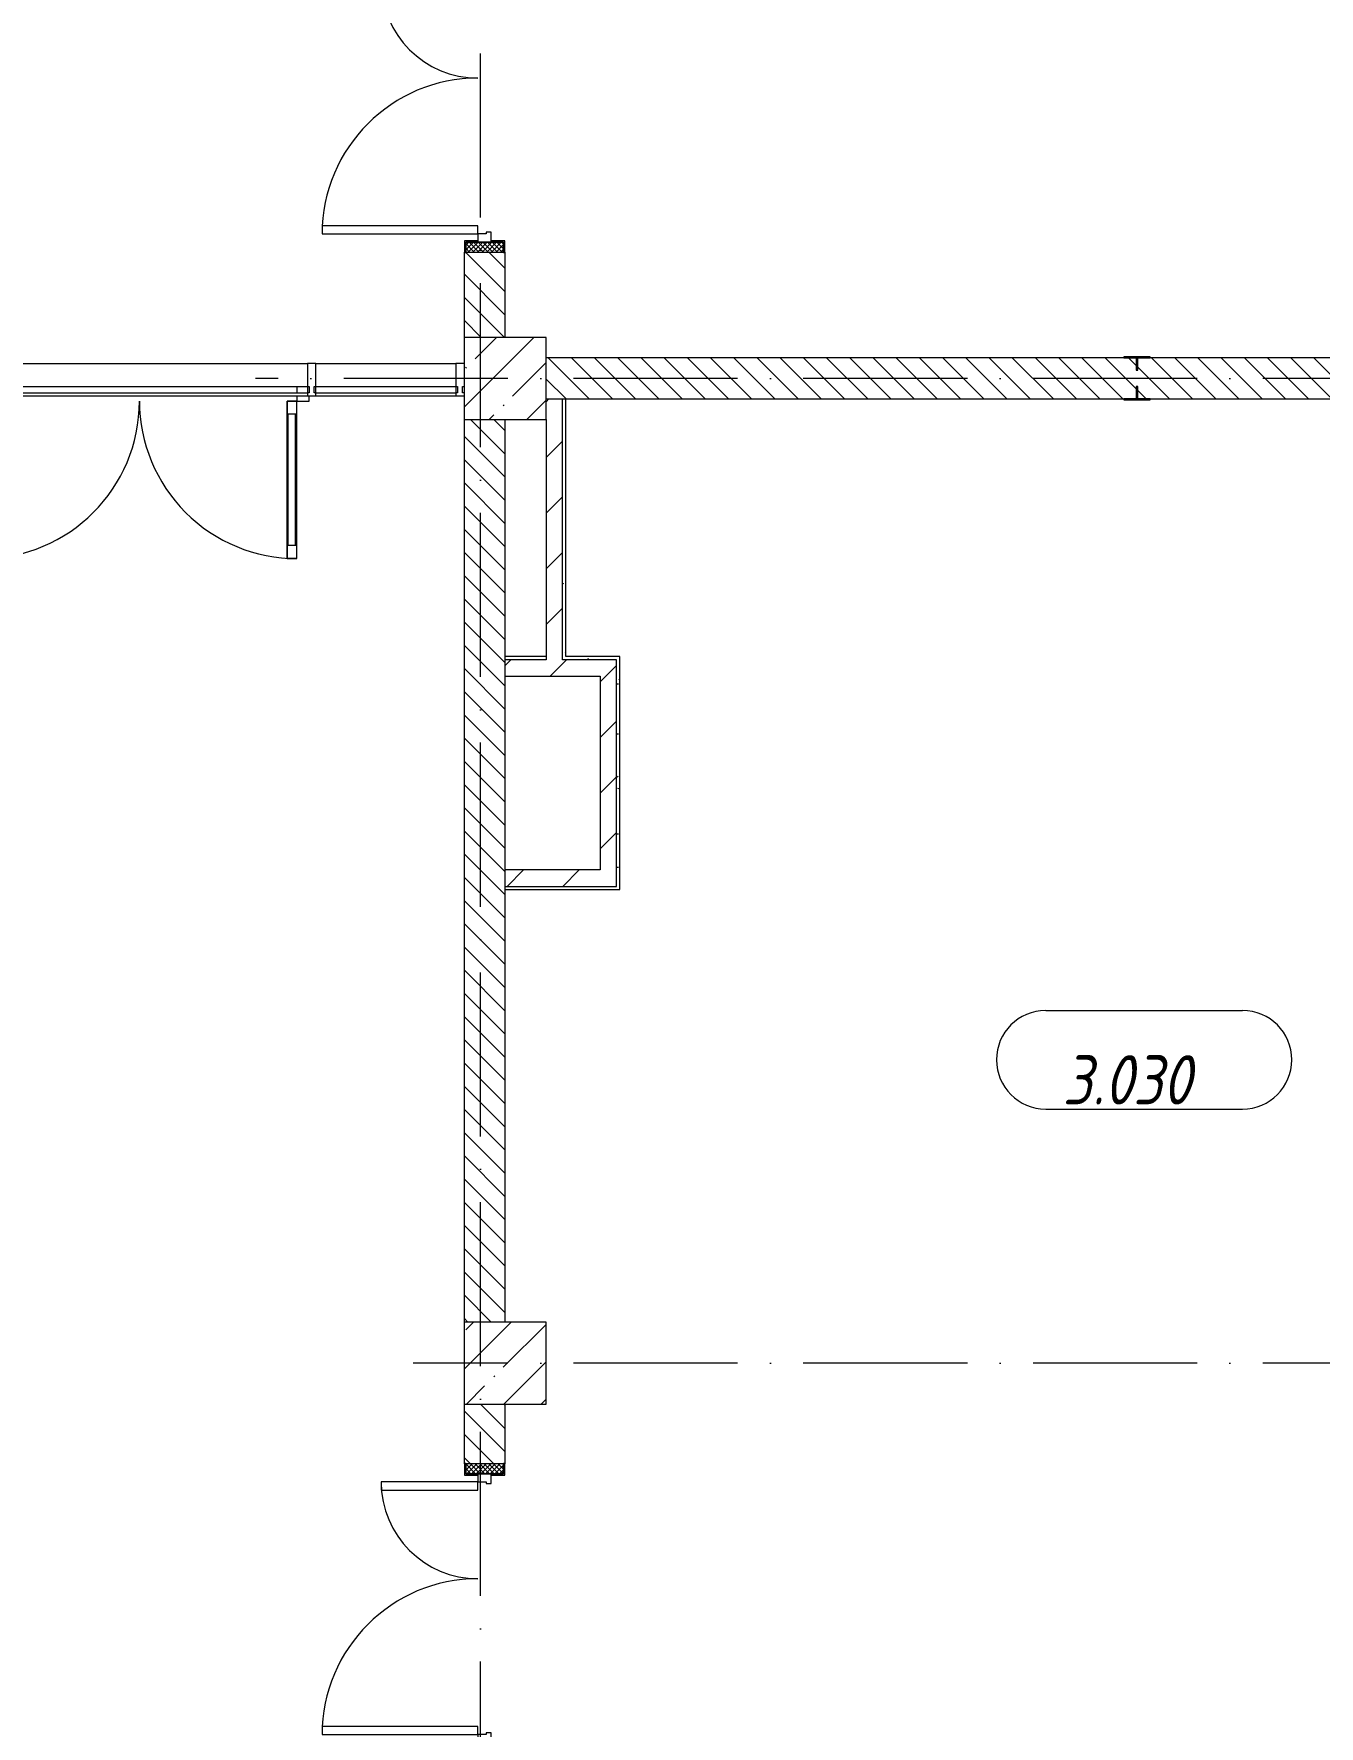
# Model space of a CAD drawing. Header units: millimetres. Extents: x -6467 to 106027, y -7090 to 195095.
# Drawn here: x 90737 to 98570, y 119732 to 130045 of the extents above; entities that cross this region are included whole.
import ezdxf

# ---------------------------------------------------------------- set-up
doc = ezdxf.new("R2010")
doc.units = ezdxf.units.MM
doc.linetypes.add('50_200_ШТРИХ_1Т_ш5_п1_п1_', pattern=[1400, 1000, -200, 0, -200])
for name, color, linetype, lineweight, true_color in [('A-AREA-IDEN-1', 7, 'Continuous', 9, 0xaaaaaa), ('A-GENM-1', 7, 'Continuous', 9, 0xaaaaaa), ('A-GENM-2', 7, 'Continuous', 20, 0xaaaaaa), ('I-WALL-1', 7, 'Continuous', 5, 0x787878), ('Оси-3', 7, '50_200_ШТРИХ_1Т_ш5_п1_п1_', 9, 0xaaaaaa)]:
    doc.layers.add(name, color=color, linetype=linetype, lineweight=lineweight, true_color=true_color)
for name, color, linetype, lineweight in [('A-DETL-GENF', 7, 'Continuous', 9), ('A-DOOR', 7, 'Continuous', 9), ('A-DOOR-2', 7, 'Continuous', 5), ('A-DOOR-FRAM', 7, 'Continuous', 9), ('A-DOOR-FRAM-2', 7, 'Continuous', 5), ('A-GLAZ-CWMG', 7, 'Continuous', 9), ('A-GLAZ-CWMG-1', 7, 'Continuous', 20), ('A-WALL', 7, 'Continuous', 5), ('A-WALL-FNSH-1', 7, 'Continuous', 5), ('I-WALL', 7, 'Continuous', 5), ('S-COLS', 7, 'Continuous', 9), ('S-COLS-1', 7, 'Continuous', 5)]:
    doc.layers.add(name, color=color, linetype=linetype, lineweight=lineweight)
doc.styles.add('ISOCPEUR_I_1', font='isocpeui.ttf', dxfattribs={"width": 0.85, "height": 2.5})
pattern_1 = [(135, (109.45, 102614.03), (-70.71068, -70.71068), [])]
pattern_2 = [(135, (1456.41, 189.685), (-14.14214, -14.14214), []), (225, (1456.41, 189.685), (14.14214, -14.14214), [])]
pattern_3 = [(45, (-666.384, 189.685), (-14.1421, 14.1421), []), (135, (-666.384, 189.685), (-14.1421, -14.1421), [])]
pattern_4 = [(45, (109.45, 102614.03), (-169.7056, 169.7056), [])]
pattern_5 = [(0, (109.45, 102614.03), (406.4, 101.6), [6.706, -298.094, 6.706, -298.094, -1625.6]), (0, (109.45, 102614.03), (406.4, 101.6), [-609.6, 6.706, -602.894, 6.706, -298.094, -711.2]), (0, (109.45, 102614.03), (406.4, 101.6), [-1524, 6.706, -196.494, 6.706, -501.294]), (120, (261.85, 102664.83), (-291.18818, 301.15272), [6.706, -298.094, 6.706, -298.094, -1625.6]), (120, (261.85, 102664.83), (-291.18818, 301.15272), [-609.6, 6.706, -602.894, 6.706, -298.094, -711.2]), (120, (261.85, 102664.83), (-291.18818, 301.15272), [-1524, 6.706, -196.494, 6.706, -501.294]), (240, (312.65, 102868.03), (-115.21182, -402.75272), [6.706, -298.094, 6.706, -298.094, -1625.6]), (240, (312.65, 102868.03), (-115.21182, -402.75272), [-609.6, 6.706, -602.894, 6.706, -298.094, -711.2]), (240, (312.65, 102868.03), (-115.21182, -402.75272), [-1524, 6.706, -196.494, 6.706, -501.294])]

# ---------------------------------------------------------------- blocks, each defined once
blk = doc.blocks.new('BSC_Колонна _Прямоугольная - 500х500-V45-АИ_План этажа Радиаторы_3')
at = {"layer": 'S-COLS-1'}
h = blk.add_hatch(dxfattribs=at)
h.set_pattern_fill('FP_74', color=256, style=0, pattern_type=2)
h.set_pattern_definition([(45, (-93500, -25331.04), (-228.0985, 228.0985), []), (45, (-93271.9, -25331.04), (-228.0985, 228.0985), [403.225, -80.645, 6.706, -73.939])])
h.paths.add_polyline_path([(-250, -250), (250, -250), (250, 250), (-250, 250)])
for p, q in [((250, 250), (-250, 250)), ((-250, 250), (-250, -250)), ((250, -250), (250, 250)), ((-250, -250), (250, -250))]:
    blk.add_line(p, q, dxfattribs=at)
blk = doc.blocks.new('BSC_Колонна _Прямоугольная - 500х500-V53-АИ_План этажа Радиаторы_3')
at = {"layer": 'S-COLS-1'}
h = blk.add_hatch(dxfattribs=at)
h.set_pattern_fill('FP_81', color=256, style=0, pattern_type=2)
h.set_pattern_definition([(45, (-93500, -19331.04), (-228.0985, 228.0985), []), (45, (-93271.9, -19331.04), (-228.0985, 228.0985), [403.225, -80.645, 6.706, -73.939])])
h.paths.add_polyline_path([(-250, -250), (250, -250), (250, 250), (-250, 250)])
for p, q in [((250, 250), (-250, 250)), ((-250, 250), (-250, -250)), ((250, -250), (250, 250)), ((-250, -250), (250, -250))]:
    blk.add_line(p, q, dxfattribs=at)
blk = doc.blocks.new('Прямоугольный импост - Импост структурный с накладкой - 180мм-23734545-АИ_План этажа Радиаторы_3')
at = {"layer": 'A-GLAZ-CWMG'}
for p, q in [((92346, 25423), (93200, 25423)), ((92346, 25243), (92346, 25283)), ((92346, 25283), (93200, 25283)), ((93200, 25283), (93200, 25243)), ((92346, 25243), (93200, 25243)), ((92346, 25226), (93200, 25226))]:
    blk.add_line(p, q, dxfattribs=at)
blk = doc.blocks.new('Прямоугольный импост - Импост структурный с накладкой - 180мм-V172-АИ_План этажа Радиаторы_3')
at = {"layer": 'A-GLAZ-CWMG-1'}
for p, q in [((0, 180), (-50, 180)), ((-50, 180), (-50, 40)), ((-50, 40), (-40, 40)), ((-40, 0), (-50, 0)), ((-50, 0), (-50, -17)), ((-40, 40), (-40, 0)), ((-10, 0), (-10, 40)), ((-10, 40), (0, 40)), ((0, 0), (-10, 0)), ((-50, -17), (0, -17))]:
    blk.add_line(p, q, dxfattribs=at)
blk = doc.blocks.new('Дверь_Витражная_СКБ_2Ст - ДВВ_ДАО_СОШ_Коридор EIW15-V289-АИ_План этажа Радиаторы_3')
at = {"layer": 'A-DETL-GENF'}
for p, q in [((-960, 1010), (-900, 1010)), ((-960, 1010), (-960, 50)), ((-900, 1010), (-960, 1010)), ((-960, 1010), (-960, 50)), ((-960, 930), (-900, 930)), ((-950, 930), (-950, 130)), ((-906, 930), (-906, 130)), ((-900, 1010), (-900, 50)), ((-900, 50), (-900, 1010)), ((960, 1010), (900, 1010)), ((900, 1010), (900, 50)), ((960, 1010), (900, 1010)), ((900, 1010), (900, 50)), ((960, 930), (900, 930)), ((906, 930), (906, 130)), ((950, 930), (950, 130)), ((960, 1010), (960, 50)), ((960, 50), (960, 1010)), ((-960, 130), (-900, 130)), ((960, 130), (900, 130)), ((-1035, 50), (-1035, 17)), ((-960, 50), (-1035, 50)), ((-960, 50), (-1035, 50)), ((-1035, 50), (-1035, 17)), ((-900, 50), (-960, 50)), ((-960, 50), (-900, 50)), ((-960, 17), (-960, 50)), ((-960, 17), (-960, 50)), ((-960, -40), (-960, 0)), ((-960, -40), (-960, 0)), ((900, 50), (960, 50)), ((900, 50), (960, 50)), ((960, 17), (960, 50)), ((960, 50), (1035, 50)), ((960, 50), (960, 17)), ((1035, 50), (960, 50)), ((960, -40), (960, 0)), ((960, 0), (960, -40)), ((1035, 50), (1035, 17)), ((1035, 17), (1035, 50))]:
    blk.add_line(p, q, dxfattribs=at)
at = {"layer": 'A-DOOR-2'}
for p, q in [((-960, 1010), (-960, 50)), ((960, 1010), (960, 50))]:
    blk.add_line(p, q, dxfattribs=at)
for centre, start, end in [((-960, 50), 360, 90), ((960, 50), 90, 180)]:
    blk.add_arc(centre, 960, start, end, dxfattribs=at)
blk = doc.blocks.new('Прямоугольный импост - Импост структурный с накладкой - 180мм-22070662-АИ_План этажа Радиаторы_3')
at = {"layer": 'A-GLAZ-CWMG'}
for p, q in [((74503, 69806), (74503, 67756)), ((74520, 69806), (74560, 69806)), ((74520, 69806), (74520, 67756)), ((74560, 69806), (74560, 67756)), ((74700, 69806), (74700, 67756)), ((74560, 67756), (74520, 67756))]:
    blk.add_line(p, q, dxfattribs=at)
blk = doc.blocks.new('Прямоугольный импост - Импост структурный с накладкой - 180мм-22069925-АИ_План этажа Радиаторы_3')
at = {"layer": 'A-GLAZ-CWMG-1'}
for p, q in [((-25, 40), (-25, 180)), ((-25, 180), (25, 180)), ((25, 180), (25, 40)), ((-15, 40), (-25, 40)), ((-25, -17), (-25, 0)), ((-25, 0), (-15, 0)), ((-15, 0), (-15, 40)), ((15, 40), (15, 0)), ((25, 40), (15, 40)), ((15, 0), (25, 0)), ((25, 0), (25, -17)), ((25, -17), (-25, -17))]:
    blk.add_line(p, q, dxfattribs=at)
blk = doc.blocks.new('110_Дверь_СКБ_2Ст_Наружная1 - СОШ_Д-07_1760_1440_х2400мм_Все учебные помещения_ читальные залы-26087121-АИ_План этажа Радиаторы_3')
at = {"layer": 'A-DOOR-2'}
h = blk.add_hatch(dxfattribs=at)
h.set_pattern_fill('FP_117', color=256, style=0, pattern_type=2)
h.set_pattern_definition(pattern_2)
h.paths.add_polyline_path([(839.5, -115), (899.5, -115), (899.5, 115), (839.5, 115)])
at = {"layer": 'A-DOOR-FRAM-2'}
h = blk.add_hatch(dxfattribs=at)
h.set_pattern_fill('FP_118', color=256, style=0, pattern_type=2)
h.set_pattern_definition(pattern_3)
h.paths.add_polyline_path([(-860.5, -115), (-800.5, -115), (-800.5, 115), (-860.5, 115)])
at = {"layer": 'A-DOOR'}
for p, q in [((-750.5, 990), (-750.5, 40)), ((-700.5, 990), (-750.5, 990)), ((-700.5, 40), (-700.5, 990)), ((789.5, 630), (739.5, 630)), ((739.5, 630), (739.5, 40)), ((789.5, 40), (789.5, 630)), ((-750.5, 40), (-700.5, 40)), ((739.5, 40), (789.5, 40))]:
    blk.add_line(p, q, dxfattribs=at)
at = {"layer": 'A-DOOR-2'}
for p, q in [((-792.5, 123), (-862.5, 123)), ((-862.5, 123), (-862.5, 115)), ((-862.5, 115), (-800.5, 115)), ((-800.5, 115), (-800.5, 40)), ((-792.5, 40), (-792.5, 123)), ((901.5, 123), (831.5, 123)), ((831.5, 123), (831.5, 40)), ((839.5, 40), (839.5, 115)), ((839.5, 115), (901.5, 115)), ((901.5, 115), (901.5, 123)), ((-800.5, 40), (-792.5, 40)), ((831.5, 40), (839.5, 40)), ((-792.5, -40), (-800.5, -40)), ((-800.5, -40), (-800.5, -115)), ((-792.5, -123), (-792.5, -40)), ((839.5, -40), (831.5, -40)), ((831.5, -40), (831.5, -123)), ((839.5, -115), (839.5, -40)), ((-862.5, -115), (-862.5, -123)), ((-800.5, -115), (-862.5, -115)), ((-862.5, -123), (-792.5, -123)), ((831.5, -123), (901.5, -123)), ((901.5, -115), (839.5, -115)), ((901.5, -123), (901.5, -115))]:
    blk.add_line(p, q, dxfattribs=at)
for centre, radius, start, end in [((-750.5, 40), 950, 0, 90), ((789.5, 40), 590, 90, 180)]:
    blk.add_arc(centre, radius, start, end, dxfattribs=at)
at = {"layer": 'A-DOOR-FRAM'}
for p, q in [((-800.5, 115), (-860.5, 115)), ((-860.5, 115), (-860.5, -115)), ((-800.5, -115), (-800.5, 115)), ((899.5, 115), (839.5, 115)), ((839.5, 115), (839.5, -115)), ((899.5, -115), (899.5, 115)), ((-750.5, 40), (-800.5, 40)), ((-800.5, 40), (-800.5, -40)), ((-750.5, -10), (-750.5, 40)), ((789.5, 40), (789.5, -10)), ((839.5, 40), (789.5, 40)), ((839.5, -40), (839.5, 40)), ((-800.5, -40), (-740.5, -40)), ((-740.5, -10), (-750.5, -10)), ((-740.5, -40), (-740.5, -10)), ((789.5, -10), (779.5, -10)), ((779.5, -10), (779.5, -40)), ((779.5, -40), (839.5, -40)), ((-860.5, -115), (-800.5, -115)), ((839.5, -115), (899.5, -115))]:
    blk.add_line(p, q, dxfattribs=at)
blk = doc.blocks.new('110_Дверь_СКБ_2Ст_Наружная1 - СОШ_Д-07_1760_1440_х2400мм_Все учебные помещения_ читальные залы-25567571-АИ_План этажа Радиаторы_3')
at = {"layer": 'A-DOOR-2'}
h = blk.add_hatch(dxfattribs=at)
h.set_pattern_fill('FP_117', color=256, style=0, pattern_type=2)
h.set_pattern_definition(pattern_2)
h.paths.add_polyline_path([(899.5, -115), (899.5, 115), (839.5, 115), (839.5, -115)])
at = {"layer": 'A-DOOR-FRAM-2'}
h = blk.add_hatch(dxfattribs=at)
h.set_pattern_fill('FP_118', color=256, style=0, pattern_type=2)
h.set_pattern_definition(pattern_3)
h.paths.add_polyline_path([(-800.5, -115), (-800.5, 115), (-860.5, 115), (-860.5, -115)])
at = {"layer": 'A-DOOR'}
for p, q in [((-750.5, 990), (-750.5, 40)), ((-700.5, 990), (-750.5, 990)), ((-700.5, 40), (-700.5, 990)), ((789.5, 630), (739.5, 630)), ((739.5, 630), (739.5, 40)), ((789.5, 40), (789.5, 630)), ((-750.5, 40), (-700.5, 40)), ((739.5, 40), (789.5, 40))]:
    blk.add_line(p, q, dxfattribs=at)
at = {"layer": 'A-DOOR-2'}
for p, q in [((-792.5, 123), (-862.5, 123)), ((-862.5, 123), (-862.5, 115)), ((-862.5, 115), (-800.5, 115)), ((-800.5, 115), (-800.5, 40)), ((-792.5, 40), (-792.5, 123)), ((901.5, 123), (831.5, 123)), ((831.5, 123), (831.5, 40)), ((839.5, 40), (839.5, 115)), ((839.5, 115), (901.5, 115)), ((901.5, 115), (901.5, 123)), ((-800.5, 40), (-792.5, 40)), ((831.5, 40), (839.5, 40)), ((-792.5, -40), (-800.5, -40)), ((-800.5, -40), (-800.5, -115)), ((-792.5, -123), (-792.5, -40)), ((839.5, -40), (831.5, -40)), ((831.5, -40), (831.5, -123)), ((839.5, -115), (839.5, -40)), ((-862.5, -115), (-862.5, -123)), ((-800.5, -115), (-862.5, -115)), ((-862.5, -123), (-792.5, -123)), ((831.5, -123), (901.5, -123)), ((901.5, -115), (839.5, -115)), ((901.5, -123), (901.5, -115))]:
    blk.add_line(p, q, dxfattribs=at)
for centre, radius, start, end in [((-750.5, 40), 950, 0, 90), ((789.5, 40), 590, 90, 180)]:
    blk.add_arc(centre, radius, start, end, dxfattribs=at)
at = {"layer": 'A-DOOR-FRAM'}
for p, q in [((-800.5, 115), (-860.5, 115)), ((-860.5, 115), (-860.5, -115)), ((-800.5, -115), (-800.5, 115)), ((899.5, 115), (839.5, 115)), ((839.5, 115), (839.5, -115)), ((899.5, -115), (899.5, 115)), ((-750.5, 40), (-800.5, 40)), ((-800.5, 40), (-800.5, -40)), ((-750.5, -10), (-750.5, 40)), ((789.5, 40), (789.5, -10)), ((839.5, 40), (789.5, 40)), ((839.5, -40), (839.5, 40)), ((-800.5, -40), (-740.5, -40)), ((-740.5, -10), (-750.5, -10)), ((-740.5, -40), (-740.5, -10)), ((789.5, -10), (779.5, -10)), ((779.5, -10), (779.5, -40)), ((779.5, -40), (839.5, -40)), ((-860.5, -115), (-800.5, -115)), ((839.5, -115), (899.5, -115))]:
    blk.add_line(p, q, dxfattribs=at)
blk = doc.blocks.new('АР_Перемычка1 - АР_Перемычка-26087185-АИ_План этажа Радиаторы_3')
at = {"layer": 'A-GENM-1'}
blk.add_line((-350, -125), (-342, -125), dxfattribs=at)
blk = doc.blocks.new('Фахверк _газобетон торцы_859 - Фахверк _газобетон торцы_-26105086-АИ_План этажа Радиаторы_3')
at = {"layer": 'A-GENM-2'}
for p, q in [((88426, 11135), (88345, 11135)), ((88345, 11135), (88345, 11129)), ((88345, 11129), (88420, 11129)), ((88420, 11129), (88420, 11054)), ((88420, 11054), (88426, 11054)), ((88426, 11054), (88426, 11135)), ((88420, 10954), (88420, 10879)), ((88426, 10954), (88420, 10954)), ((88426, 10873), (88426, 10954)), ((88420, 10879), (88345, 10879)), ((88345, 10879), (88345, 10873)), ((88345, 10873), (88426, 10873))]:
    blk.add_line(p, q, dxfattribs=at)
blk = doc.blocks.new('Фахверк _газобетон торцы_860 - Фахверк _газобетон торцы_-26105106-АИ_План этажа Радиаторы_3')
at = {"layer": 'A-GENM-2'}
for p, q in [((88426, -6053), (88345, -6053)), ((88345, -6053), (88345, -6059)), ((88345, -6059), (88420, -6059)), ((88420, -6059), (88420, -6134)), ((88426, -6134), (88426, -6053)), ((88420, -6134), (88426, -6134)), ((88426, -6234), (88420, -6234)), ((88420, -6234), (88420, -6309)), ((88426, -6315), (88426, -6234)), ((88420, -6309), (88345, -6309)), ((88345, -6309), (88345, -6315)), ((88345, -6315), (88426, -6315))]:
    blk.add_line(p, q, dxfattribs=at)
blk = doc.blocks.new('AAR_СКБ_Марка_помещения_1_5 ммп - Номер-27962133-АИ_План этажа Радиаторы_3')
at = {"layer": 'A-AREA-IDEN-1'}
for p, q in [((-2.987, 3), (3.013, 3)), ((-2.987, 0), (3.013, 0))]:
    blk.add_line(p, q, dxfattribs=at)
for centre, start, end in [((-2.987, 1.5), 90, 270), ((3.013, 1.5), 270, 90)]:
    blk.add_arc(centre, 1.5, start, end, dxfattribs=at)

msp = doc.modelspace()

# ---------------------------------------------------------------- hatches: boundary and pattern name
at = {"layer": 'I-WALL'}
h = msp.add_hatch(dxfattribs=at)
h.set_pattern_fill('FP_2', color=256, style=0, pattern_type=2)
h.set_pattern_definition(pattern_1)
h.paths.add_polyline_path([(93607, 101195), (93609, 101195), (93607, 101718), (93359, 101718), (93359, 101195)])
h.paths.add_polyline_path([(93369, 103480), (93609, 103482), (93607, 103695), (93359, 103695), (93361, 103482), (93369, 103482)])
h.paths.add_polyline_path([(93609, 104195), (93609, 107895), (93359, 107895), (93359, 104195), (93402, 104195)])
h.paths.add_polyline_path([(93609, 108595), (93609, 108885), (93359, 108885), (93359, 108595), (93524, 108595)])
h.paths.add_polyline_path([(93609, 109585), (93609, 109695), (93359, 109695), (93359, 109585), (93524, 109585)])
h.paths.add_polyline_path([(93359, 110195), (93609, 110195), (93607, 110713), (93359, 110713)])
h.paths.add_polyline_path([(93539, 112475), (93609, 112477), (93607, 112695), (93359, 112695), (93361, 112477), (93429, 112475)])
h.paths.add_polyline_path([(93433, 113195), (93609, 113195), (93609, 118695), (93359, 118695), (93359, 113195), (93433, 113195)])
h.paths.add_polyline_path([(93599, 119195), (93609, 119195), (93607, 119568), (93359, 119568), (93359, 119195), (93553, 119195)])
h.paths.add_polyline_path([(93361, 121330), (93361, 121332), (93609, 121332), (93609, 121695), (93359, 121695), (93359, 121330)])
h.paths.add_polyline_path([(93359, 122195), (93609, 122195), (93609, 127695), (93359, 127695), (93359, 126965)])
h.paths.add_polyline_path([(93561, 128195), (93609, 128195), (93607, 128713), (93359, 128713), (93359, 128195)])
h.paths.add_polyline_path([(93609, 130475), (93607, 130695), (93359, 130695), (93361, 130477), (93607, 130475)])
h.paths.add_polyline_path([(93436, 131195), (93609, 131195), (93609, 136695), (93359, 136695), (93359, 131195), (93433, 131195)])
h.paths.add_polyline_path([(93374, 137195), (93609, 137195), (93607, 137388), (93359, 137388), (93361, 137195), (93369, 137195)])
h.paths.add_polyline_path([(93607, 139150), (93609, 139152), (93609, 139695), (93359, 139695), (93361, 139152), (93607, 139152)])
h.paths.add_polyline_path([(93450, 140195), (93609, 140195), (93609, 145045), (93359, 145045), (93359, 140195), (93447, 140195)])
h.paths.add_polyline_path([(93359, 145545), (93609, 145545), (93607, 146908), (93359, 146908), (93359, 146653)])
h.paths.add_polyline_path([(93539, 148670), (93609, 148672), (93607, 148895), (93359, 148895), (93361, 148672), (93429, 148670)])
h = msp.add_hatch(dxfattribs=at)
h.set_pattern_fill('FP_2', color=256, style=0, pattern_type=2)
h.set_pattern_definition(pattern_1)
h.paths.add_polyline_path([(100471, 127820), (100859, 127820), (100859, 128070), (93859, 128070), (93859, 127820), (98817, 127820)])
h = msp.add_hatch(dxfattribs=at)
h.set_pattern_fill('FP_4', color=256, style=0, pattern_type=2)
h.set_pattern_definition(pattern_4)
h.paths.add_polyline_path([(93859, 126230), (93959, 126230), (93959, 127820), (93859, 127820), (93859, 126250)])
h = msp.add_hatch(dxfattribs=at)
h.set_pattern_fill('FP_4', color=256, style=0, pattern_type=2)
h.set_pattern_definition(pattern_4)
h.paths.add_polyline_path([(94189, 126130), (94289, 126130), (94289, 126230), (93609, 126230), (93609, 126130)])
h = msp.add_hatch(dxfattribs=at)
h.set_pattern_fill('FP_4', color=256, style=0, pattern_type=2)
h.set_pattern_definition(pattern_4)
h.paths.add_polyline_path([(94289, 124850), (94289, 126130), (94189, 126130), (94189, 124850)])
h = msp.add_hatch(dxfattribs=at)
h.set_pattern_fill('FP_4', color=256, style=0, pattern_type=2)
h.set_pattern_definition(pattern_4)
h.paths.add_polyline_path([(94189, 124850), (94189, 124950), (93609, 124950), (93609, 124850)])
at = {"layer": 'I-WALL-1'}
h = msp.add_hatch(dxfattribs=at)
h.set_pattern_fill('FP_3', color=256, style=0, pattern_type=2)
h.set_pattern_definition(pattern_5)
h.paths.add_polyline_path([(93979, 126250), (93979, 127820), (93959, 127820), (93959, 126250)])
h = msp.add_hatch(dxfattribs=at)
h.set_pattern_fill('FP_3', color=256, style=0, pattern_type=2)
h.set_pattern_definition(pattern_5)
h.paths.add_polyline_path([(94309, 126230), (94309, 126250), (93959, 126250), (93959, 126230), (94289, 126230)])
h.paths.add_polyline_path([(93859, 126230), (93859, 126250), (93609, 126250), (93609, 126230)])
h = msp.add_hatch(dxfattribs=at)
h.set_pattern_fill('FP_3', color=256, style=0, pattern_type=2)
h.set_pattern_definition(pattern_5)
h.paths.add_polyline_path([(94309, 124830), (94309, 126230), (94289, 126230), (94289, 124830)])
h = msp.add_hatch(dxfattribs=at)
h.set_pattern_fill('FP_3', color=256, style=0, pattern_type=2)
h.set_pattern_definition(pattern_5)
h.paths.add_polyline_path([(94289, 124830), (94289, 124850), (93609, 124850), (93609, 124830), (94189, 124830)])

# ---------------------------------------------------------------- linework, layer by layer
at = {"layer": 'A-WALL'}
for p, q in [((93359, 128715), (93359, 128195)), ((93609, 128195), (93609, 128715)), ((100859, 128070), (93859, 128070)), ((93859, 127820), (100859, 127820)), ((93959, 126230), (93959, 127820)), ((93359, 127695), (93359, 122195)), ((93609, 122195), (93609, 127695)), ((93859, 126250), (93859, 126230)), ((93859, 126230), (93609, 126230)), ((94289, 126230), (93959, 126230)), ((94289, 124850), (94289, 126230)), ((93609, 124850), (94289, 124850)), ((93359, 121695), (93359, 121330)), ((93609, 121330), (93609, 121695))]:
    msp.add_line(p, q, dxfattribs=at)
at = {"layer": 'A-WALL-FNSH-1'}
for p, q in [((93979, 126250), (93979, 127820)), ((93859, 127695), (93859, 126250)), ((93859, 126250), (93609, 126250)), ((94309, 126250), (93979, 126250)), ((94309, 124830), (94309, 126250)), ((93609, 126130), (94189, 126130)), ((94189, 126130), (94189, 124950)), ((94189, 124950), (93609, 124950)), ((93609, 124830), (94309, 124830))]:
    msp.add_line(p, q, dxfattribs=at)
at = {"layer": 'Оси-3'}
for p, q in [((93459, 96724), (93459, 193895)), ((104827, 127945), (92089, 127945)), ((104827, 121945), (93049, 121945))]:
    msp.add_line(p, q, dxfattribs=at)

# ---------------------------------------------------------------- block references
at = {"layer": 'A-AREA-IDEN-1', "xscale": 199.9999999999999, "yscale": 199.9999999999999, "zscale": 199.9999999999999}
msp.add_blockref('AAR_СКБ_Марка_помещения_1_5 ммп - Номер-27962133-АИ_План этажа Радиаторы_3', (97501, 123493), dxfattribs=at)
at = {"layer": 'A-DOOR-2'}
for name, p, rotation in [('110_Дверь_СКБ_2Ст_Наружная1 - СОШ_Д-07_1760_1440_х2400мм_Все учебные помещения_ читальные залы-26087121-АИ_План этажа Радиаторы_3', (93484, 129576), 89.9999999999999), ('Дверь_Витражная_СКБ_2Ст - ДВВ_ДАО_СОШ_Коридор EIW15-V289-АИ_План этажа Радиаторы_3', (91381, 127857), 180), ('110_Дверь_СКБ_2Ст_Наружная1 - СОШ_Д-07_1760_1440_х2400мм_Все учебные помещения_ читальные залы-25567571-АИ_План этажа Радиаторы_3', (93484, 120431), 89.9999999999999)]:
    msp.add_blockref(name, p, dxfattribs=dict(at, rotation=rotation))
at = {"layer": 'A-GENM-1'}
for name, p, rotation in [('АР_Перемычка1 - АР_Перемычка-26087185-АИ_План этажа Радиаторы_3', (93484, 128715), 89.9999999999999), ('Фахверк _газобетон торцы_860 - Фахверк _газобетон торцы_-26105106-АИ_План этажа Радиаторы_3', (185886, 121761), 180)]:
    msp.add_blockref(name, p, dxfattribs=dict(at, rotation=rotation))
msp.add_blockref('Фахверк _газобетон торцы_859 - Фахверк _газобетон торцы_-26105086-АИ_План этажа Радиаторы_3', (9034, 116941), dxfattribs=at)
at = {"layer": 'A-GLAZ-CWMG', "rotation": 89.9999999999999}
msp.add_blockref('Прямоугольный импост - Импост структурный с накладкой - 180мм-22070662-АИ_План этажа Радиаторы_3', (160162, 53337), dxfattribs=at)
at = {"layer": 'A-GLAZ-CWMG', "extrusion": (0, 0, -1)}
msp.add_blockref('Прямоугольный импост - Импост структурный с накладкой - 180мм-22069925-АИ_План этажа Радиаторы_3', (-92431, 127857), dxfattribs=at)
at = {"layer": 'A-GLAZ-CWMG'}
for name, p in [('Прямоугольный импост - Импост структурный с накладкой - 180мм-23734545-АИ_План этажа Радиаторы_3', (109, 102614)), ('Прямоугольный импост - Импост структурный с накладкой - 180мм-V172-АИ_План этажа Радиаторы_3', (93359, 127857))]:
    msp.add_blockref(name, p, dxfattribs=at)
at = {"layer": 'S-COLS'}
for name, p in [('BSC_Колонна _Прямоугольная - 500х500-V45-АИ_План этажа Радиаторы_3', (93609, 127945)), ('BSC_Колонна _Прямоугольная - 500х500-V53-АИ_План этажа Радиаторы_3', (93609, 121945))]:
    msp.add_blockref(name, p, dxfattribs=at)

# ---------------------------------------------------------------- texts
at = {"layer": 'A-AREA-IDEN-1', "insert": (97398, 123521), "char_height": 300, "width": 952, "attachment_point": 8, "line_spacing_factor": 1.139951, "style": 'ISOCPEUR_I_1'}
msp.add_mtext('\\pxqc,t8.46667,16.93333,25.4,33.86667,42.33333,50.8,59.26667,67.73333,76.2,84.66667,93.13333,101.6,110.06667,118.53333,127,135.46667,143.93333,152.4,160.86667,169.33333,177.8,186.26667,194.73333,203.2,211.66667,220.13333,228.6,237.06667,245.53333,254,262.46667,270.93333;{3.030}', dxfattribs=at)

doc.saveas('drawing.dxf')
